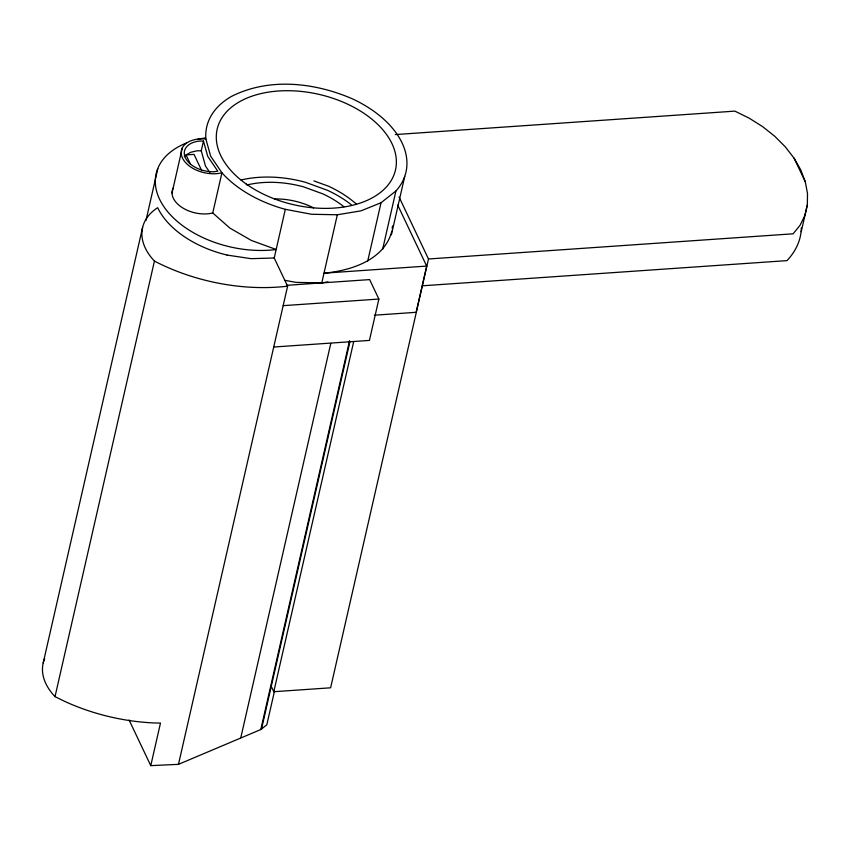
<?xml version="1.0" encoding="UTF-8"?>
<svg xmlns="http://www.w3.org/2000/svg" width="850" height="850" viewBox="0 0 850 850"><rect width="100%" height="100%" fill="white"/><g stroke="black" fill="none" stroke-linecap="round" stroke-linejoin="round"><path stroke-width="1.27" d="M422.365 285.802L787.004 260.621C795.366 251.834 801.231 240.189 801.284 227.906M801.231 231.678L807.351 204.861L807.5 193.534L805.29 181.794L800.785 169.926L794.091 158.206L785.368 146.912L774.807 136.319L762.684 126.682L749.264 118.214L734.878 111.127L395.335 134.576M374.361 315.201L416.118 312.311L426.679 266.082L324.009 273.169C350.763 270.746 384.466 260.1 391.882 231.041M392.201 228.512L392.519 225.994M43.191 662.968L142.609 227.396M145.977 220.479L157.803 168.693M274.465 691.263L266.804 724.816L260.801 729.544L178.479 764.341L150.769 765.648L160.48 723.063L154.87 722.978A152.299 94.265 12.9 0 1 65.121 701.579L55.016 696.639L154.434 261.067A71.081 43.998 12.9 0 1 157.675 207.697A88.581 54.825 12.9 0 0 227.088 255.064M172.04 192.992L182.304 147.932M209.822 172.444L205.498 166.069L201.248 150.769L203.469 141.036L199.197 141.079A24.034 14.875 12.9 0 0 185.417 157.866A24.034 14.875 12.9 0 0 213.775 171.764L217.802 171.222L207.719 156.326L203.469 141.036M276.165 249.486L251.419 240.486L229.787 228.023L212.755 212.946L221.924 172.794L210.641 156.124L205.881 139.018A102.011 63.134 12.9 0 1 231.667 96.316C269.291 77.371 314.479 82.493 352.112 98.706A101.873 63.049 12.9 0 1 402.061 142.906A101.873 63.049 12.9 0 1 395.93 190.984L382.606 249.39M178.479 764.341L287.608 286.195L274.221 257.996L285.324 209.334A102.011 63.134 12.9 0 1 221.914 172.794A27.168 16.819 12.9 0 1 182.484 158.079A27.168 16.819 12.9 0 1 205.881 139.007M284.739 280.288L295.959 282.391L321.778 282.901L337.333 214.774L361.048 210.843L381.034 202.725L395.93 190.984M240.816 737.662L330.746 343.591M260.801 729.544L349.552 340.648M367.71 261.12L381.034 202.725M261.534 728.96L349.934 341.636M399.075 197.051L428.485 258.984L330.618 687.799L273.796 691.719L353.653 341.817M391.393 234.823L404.728 176.417M286.864 285.313L369.633 279.597L378.866 299.051L369.431 340.414L273.721 347.023M807.351 204.861L804.865 215.518L800.084 225.239L793.124 233.803L428.485 258.984M321.778 282.901L328.026 281.871M283.167 305.66L378.866 299.051M274.221 257.996L251.037 258.666L227.088 255.074M201.248 150.769L196.977 150.811L190.846 152.256L186.054 154.944A24.002 14.854 12.9 0 0 184.301 156.676M337.333 214.774L311.504 214.264L285.324 209.334M313.852 180.88L328.578 186.235A91.258 56.482 12.9 0 1 356.182 203.915M794.091 158.206L805.29 181.794M397.683 205.02L426.679 266.082M201.663 170.489L194.023 154.392L186.054 154.944L190.421 164.135M271.256 686.375L273.796 691.719M129.115 720.056L150.769 765.648M276.186 249.528A88.676 54.889 12.9 0 1 168.002 212.107A88.676 54.889 12.9 0 1 186.501 142.981M197.54 139.474A88.676 54.889 12.9 0 1 205.126 137.923M241.071 179.966A91.513 56.642 12.9 0 1 305.479 182.293L327.632 190.379A91.258 56.482 12.9 0 1 351.252 204.712M212.766 212.957A27.168 16.819 12.9 0 1 182.484 207.772A27.168 16.819 12.9 0 1 173.113 188.073M343.889 206.752A79.358 49.119 12.9 0 0 322.851 193.874L303.567 186.862A79.581 49.258 12.9 0 0 246.808 185.013M274.497 198.942A53.709 33.246 12.9 0 1 313.671 207.921M287.598 286.174A152.331 94.276 12.9 0 1 154.424 261.077M55.016 696.639A71.017 43.956 12.9 0 1 44.699 658.452M246.117 183.951A91.46 56.61 12.9 0 0 394.442 173.613A91.46 56.61 12.9 0 0 278.481 91.003A91.46 56.61 12.9 0 0 246.117 183.951"/></g></svg>
